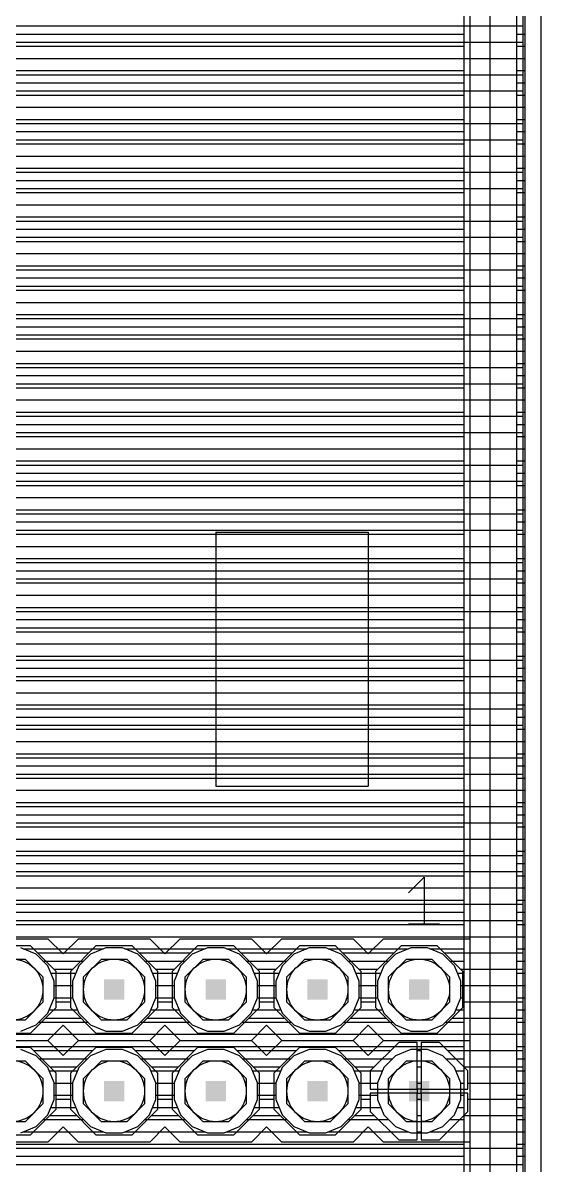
# Model space of a CAD drawing. Extents: x -0.45 to 6.54, y 0 to 7.98.
# Drawn here: x 5.87 to 6.38, y 5.967 to 7.091 of the extents above; entities that cross this region are included whole.
import ezdxf

# ---------------------------------------------------------------- set-up
doc = ezdxf.new("R2010")
doc.units = 0
for name, color, linetype in [('16', 175, 'CONTINUOUS'), ('17', 4, 'CONTINUOUS'), ('2', 3, 'CONTINUOUS'), ('20', 6, 'CONTINUOUS'), ('21', 253, 'CONTINUOUS'), ('49', 253, 'CONTINUOUS'), ('51', 253, 'CONTINUOUS')]:
    doc.layers.add(name, color=color, linetype=linetype)

# ---------------------------------------------------------------- blocks, each defined once
blk = doc.blocks.new('RECT')
blk.add_solid([(-0.5, -0.5), (0.5, -0.5), (-0.5, 0.5), (0.5, 0.5)])
blk = doc.blocks.new('OCTAGONP')
blk.add_lwpolyline([(-0.5, -0.207107), (-0.5, 0.207107), (-0.207107, 0.5), (0.207107, 0.5), (0.5, 0.207107), (0.5, -0.207107), (0.207107, -0.5), (-0.207107, -0.5)], close=True)
blk = doc.blocks.new('ROUNDP')
blk.add_circle((0, 0), 0.5)

msp = doc.modelspace()

# ---------------------------------------------------------------- linework, layer by layer
at = {"layer": '16'}
for p, q in [((6.362, 7.78), (6.362, 0.2)), ((0.018, 7.088), (6.362, 7.088)), ((0.018, 7.072), (6.362, 7.072)), ((0.018, 7.056), (6.362, 7.056)), ((5.065305, 7.04), (6.362, 7.04)), ((5.0735, 7.024), (6.362, 7.024)), ((5.070877, 7.008), (6.362, 7.008)), ((5.051876, 6.992), (6.362, 6.992)), ((0.018, 6.976), (6.362, 6.976)), ((0.018, 6.96), (6.362, 6.96)), ((0.018, 6.944), (6.362, 6.944)), ((0.018, 6.928), (6.362, 6.928)), ((0.018, 6.912), (6.362, 6.912)), ((0.018, 6.896), (6.362, 6.896)), ((0.018, 6.88), (6.362, 6.88)), ((0.018, 6.864), (6.362, 6.864)), ((0.018, 6.848), (6.362, 6.848)), ((0.018, 6.832), (6.362, 6.832)), ((0.018, 6.816), (6.362, 6.816)), ((0.018, 6.8), (6.362, 6.8)), ((0.018, 6.784), (6.362, 6.784)), ((0.018, 6.768), (6.362, 6.768)), ((0.018, 6.752), (6.362, 6.752)), ((0.018, 6.736), (6.362, 6.736)), ((0.018, 6.72), (6.362, 6.72)), ((0.018, 6.704), (6.362, 6.704)), ((0.018, 6.688), (6.362, 6.688)), ((0.018, 6.672), (6.362, 6.672)), ((0.018, 6.656), (6.362, 6.656)), ((0.018, 6.64), (6.362, 6.64)), ((0.018, 6.624), (6.362, 6.624)), ((5.206537, 6.608), (6.362, 6.608)), ((5.222537, 6.592), (6.362, 6.592)), ((5.232751, 6.576), (6.362, 6.576)), ((5.239379, 6.56), (6.362, 6.56)), ((5.24099, 6.544), (6.362, 6.544)), ((5.24099, 6.528), (6.362, 6.528)), ((5.236065, 6.512), (6.362, 6.512)), ((5.229437, 6.496), (6.362, 6.496)), ((5.214537, 6.48), (6.362, 6.48)), ((5.188157, 6.464), (6.362, 6.464)), ((0.330136, 6.448), (6.362, 6.448)), ((0.333, 6.432), (6.362, 6.432)), ((0.333, 6.416), (6.362, 6.416)), ((0.330269, 6.4), (6.362, 6.4)), ((0.325982, 6.384), (6.362, 6.384)), ((0.316747, 6.368), (6.362, 6.368)), ((0.303914, 6.352), (6.362, 6.352)), ((0.284012, 6.336), (6.362, 6.336)), ((0.018, 6.32), (6.362, 6.32)), ((0.018, 6.304), (6.362, 6.304)), ((0.018, 6.288), (6.362, 6.288)), ((0.018, 6.272), (6.362, 6.272)), ((0.018, 6.256), (6.362, 6.256)), ((0.018, 6.24), (6.362, 6.24)), ((0.985809, 6.224), (6.362, 6.224)), ((1.842305, 6.208), (6.362, 6.208)), ((1.8485, 6.192), (6.362, 6.192)), ((5.877811, 6.183), (5.842189, 6.183)), ((5.903, 6.157811), (5.877811, 6.183)), ((5.942189, 6.183), (5.917, 6.157811)), ((5.977811, 6.183), (5.942189, 6.183)), ((6.003, 6.157811), (5.977811, 6.183)), ((6.042189, 6.183), (6.017, 6.157811)), ((6.077811, 6.183), (6.042189, 6.183)), ((6.103, 6.157811), (6.077811, 6.183)), ((6.142189, 6.183), (6.117, 6.157811)), ((6.177811, 6.183), (6.142189, 6.183)), ((6.203, 6.157811), (6.177811, 6.183)), ((6.242189, 6.183), (6.217, 6.157811)), ((6.277811, 6.183), (6.242189, 6.183)), ((6.303, 6.157811), (6.277811, 6.183)), ((5.884811, 6.176), (5.935189, 6.176)), ((5.984811, 6.176), (6.035189, 6.176)), ((6.084811, 6.176), (6.135189, 6.176)), ((6.184811, 6.176), (6.235189, 6.176)), ((6.284811, 6.176), (6.362, 6.176)), ((5.900811, 6.16), (5.919189, 6.16)), ((6.000811, 6.16), (6.019189, 6.16)), ((6.100811, 6.16), (6.119189, 6.16)), ((6.200811, 6.16), (6.219189, 6.16)), ((6.300811, 6.16), (6.362, 6.16)), ((5.903, 6.122189), (5.903, 6.157811)), ((5.917, 6.157811), (5.917, 6.122189)), ((6.003, 6.122189), (6.003, 6.157811)), ((6.017, 6.157811), (6.017, 6.122189)), ((6.103, 6.122189), (6.103, 6.157811)), ((6.117, 6.157811), (6.117, 6.122189)), ((6.203, 6.122189), (6.203, 6.157811)), ((6.217, 6.157811), (6.217, 6.122189)), ((6.303, 6.122189), (6.303, 6.157811)), ((5.903, 6.144), (5.917, 6.144)), ((6.003, 6.144), (6.017, 6.144)), ((6.103, 6.144), (6.117, 6.144)), ((6.203, 6.144), (6.217, 6.144)), ((6.303, 6.144), (6.362, 6.144)), ((5.903, 6.128), (5.917, 6.128)), ((6.003, 6.128), (6.017, 6.128)), ((6.103, 6.128), (6.117, 6.128)), ((6.203, 6.128), (6.217, 6.128)), ((6.303, 6.128), (6.362, 6.128)), ((5.877811, 6.097), (5.903, 6.122189)), ((5.917, 6.122189), (5.942189, 6.097)), ((5.977811, 6.097), (6.003, 6.122189)), ((6.017, 6.122189), (6.042189, 6.097)), ((6.077811, 6.097), (6.103, 6.122189)), ((6.117, 6.122189), (6.142189, 6.097)), ((6.177811, 6.097), (6.203, 6.122189)), ((6.217, 6.122189), (6.242189, 6.097)), ((6.277811, 6.097), (6.303, 6.122189)), ((5.892811, 6.112), (5.927189, 6.112)), ((5.992811, 6.112), (6.027189, 6.112)), ((6.092811, 6.112), (6.127189, 6.112)), ((6.192811, 6.112), (6.227189, 6.112)), ((6.292811, 6.112), (6.362, 6.112)), ((1.0829, 6.096), (6.362, 6.096)), ((5.842189, 6.097), (5.877811, 6.097)), ((5.942189, 6.097), (5.977811, 6.097)), ((6.042189, 6.097), (6.077811, 6.097)), ((6.142189, 6.097), (6.177811, 6.097)), ((6.242189, 6.097), (6.277811, 6.097)), ((5.877811, 6.083), (5.842189, 6.083)), ((5.903, 6.057811), (5.877811, 6.083)), ((5.880811, 6.08), (5.939189, 6.08)), ((5.942189, 6.083), (5.917, 6.057811)), ((5.977811, 6.083), (5.942189, 6.083)), ((6.003, 6.057811), (5.977811, 6.083)), ((5.980811, 6.08), (6.039189, 6.08)), ((6.042189, 6.083), (6.017, 6.057811)), ((6.077811, 6.083), (6.042189, 6.083)), ((6.103, 6.057811), (6.077811, 6.083)), ((6.080811, 6.08), (6.139189, 6.08)), ((6.142189, 6.083), (6.117, 6.057811)), ((6.177811, 6.083), (6.142189, 6.083)), ((6.203, 6.057811), (6.177811, 6.083)), ((6.180811, 6.08), (6.232118, 6.08)), ((6.240118, 6.088), (6.212, 6.059882)), ((6.258, 6.088), (6.240118, 6.088)), ((6.258, 6.042001), (6.258, 6.088)), ((6.258, 6.08), (6.262, 6.08)), ((6.262, 6.088), (6.262, 6.042001)), ((6.279882, 6.088), (6.262, 6.088)), ((6.308, 6.059882), (6.279882, 6.088)), ((6.287882, 6.08), (6.362, 6.08)), ((5.896811, 6.064), (5.923189, 6.064)), ((5.903, 6.022189), (5.903, 6.057811)), ((5.917, 6.057811), (5.917, 6.022189)), ((5.996811, 6.064), (6.023189, 6.064)), ((6.003, 6.022189), (6.003, 6.057811)), ((6.017, 6.057811), (6.017, 6.022189)), ((6.096811, 6.064), (6.123189, 6.064)), ((6.103, 6.022189), (6.103, 6.057811)), ((6.117, 6.057811), (6.117, 6.022189)), ((6.196811, 6.064), (6.216118, 6.064)), ((6.203, 6.022189), (6.203, 6.057811)), ((6.212, 6.059882), (6.212, 6.042)), ((6.258, 6.064), (6.262, 6.064)), ((6.303882, 6.064), (6.362, 6.064)), ((6.308, 6.042), (6.308, 6.059882)), ((5.903, 6.048), (5.917, 6.048)), ((6.003, 6.048), (6.017, 6.048)), ((6.103, 6.048), (6.117, 6.048)), ((6.203, 6.048), (6.212, 6.048)), ((6.258, 6.048), (6.262, 6.048)), ((6.308, 6.048), (6.362, 6.048)), ((6.212, 6.042), (6.257999, 6.042)), ((6.257999, 6.038), (6.212, 6.038)), ((6.212, 6.038), (6.212, 6.020118)), ((6.257999, 6.042), (6.257999, 6.038)), ((6.262, 6.042001), (6.258, 6.042001)), ((6.258, 5.992), (6.258, 6.037999)), ((6.258, 6.037999), (6.262, 6.037999)), ((6.262, 6.037999), (6.262, 5.992)), ((6.262001, 6.038), (6.262001, 6.042)), ((6.262001, 6.042), (6.308, 6.042)), ((6.308, 6.038), (6.262001, 6.038)), ((6.308, 6.020118), (6.308, 6.038)), ((5.903, 6.032), (5.917, 6.032)), ((6.003, 6.032), (6.017, 6.032)), ((6.103, 6.032), (6.117, 6.032)), ((6.203, 6.032), (6.212, 6.032)), ((6.258, 6.032), (6.262, 6.032)), ((6.308, 6.032), (6.362, 6.032)), ((5.877811, 5.997), (5.903, 6.022189)), ((5.896811, 6.016), (5.923189, 6.016)), ((5.917, 6.022189), (5.942189, 5.997)), ((5.977811, 5.997), (6.003, 6.022189)), ((5.996811, 6.016), (6.023189, 6.016)), ((6.017, 6.022189), (6.042189, 5.997)), ((6.077811, 5.997), (6.103, 6.022189)), ((6.096811, 6.016), (6.123189, 6.016)), ((6.117, 6.022189), (6.142189, 5.997)), ((6.177811, 5.997), (6.203, 6.022189)), ((6.196811, 6.016), (6.216118, 6.016)), ((6.212, 6.020118), (6.240118, 5.992)), ((6.258, 6.016), (6.262, 6.016)), ((6.279882, 5.992), (6.308, 6.020118)), ((6.303882, 6.016), (6.362, 6.016)), ((5.842189, 5.997), (5.877811, 5.997)), ((5.880811, 6), (5.939189, 6)), ((5.942189, 5.997), (5.977811, 5.997)), ((5.980811, 6), (6.039189, 6)), ((6.042189, 5.997), (6.077811, 5.997)), ((6.080811, 6), (6.139189, 6)), ((6.142189, 5.997), (6.177811, 5.997)), ((6.180811, 6), (6.232118, 6)), ((6.240118, 5.992), (6.258, 5.992)), ((6.258, 6), (6.262, 6)), ((6.262, 5.992), (6.279882, 5.992)), ((6.287882, 6), (6.362, 6)), ((0.018, 5.984), (6.362, 5.984)), ((0.018, 5.968), (6.362, 5.968))]:
    msp.add_line(p, q, dxfattribs=at)
at = {"layer": '2'}
for p, q in [((6.364, 7.78), (6.364, 0.2)), ((6.356, 1.170301), (6.356, 7.675172)), ((6.33, 1.175472), (6.33, 7.23)), ((6.304, 7.204), (6.304, 1.186242)), ((3.916, 7.08), (6.304, 7.08)), ((6.356, 7.08), (6.364, 7.08)), ((3.916, 7.068), (6.304, 7.068)), ((6.356, 7.068), (6.364, 7.068)), ((3.916, 7.056), (6.304, 7.056)), ((6.356, 7.056), (6.364, 7.056)), ((5.056306, 7.044), (6.304, 7.044)), ((6.356, 7.044), (6.364, 7.044)), ((5.068713, 7.032), (6.304, 7.032)), ((6.356, 7.032), (6.364, 7.032)), ((5.0715, 7.02), (6.304, 7.02)), ((6.356, 7.02), (6.364, 7.02)), ((5.068713, 7.008), (6.304, 7.008)), ((6.356, 7.008), (6.364, 7.008)), ((5.056307, 6.996), (6.304, 6.996)), ((6.356, 6.996), (6.364, 6.996)), ((3.916, 6.984), (6.304, 6.984)), ((6.356, 6.984), (6.364, 6.984)), ((3.916, 6.972), (6.304, 6.972)), ((6.356, 6.972), (6.364, 6.972)), ((3.916, 6.96), (6.304, 6.96)), ((6.356, 6.96), (6.364, 6.96)), ((3.916, 6.948), (6.304, 6.948)), ((6.356, 6.948), (6.364, 6.948)), ((3.916, 6.936), (6.304, 6.936)), ((6.356, 6.936), (6.364, 6.936)), ((3.916, 6.924), (6.304, 6.924)), ((6.356, 6.924), (6.364, 6.924)), ((3.916, 6.912), (6.304, 6.912)), ((6.356, 6.912), (6.364, 6.912)), ((3.916, 6.9), (6.304, 6.9)), ((6.356, 6.9), (6.364, 6.9)), ((3.916, 6.888), (6.304, 6.888)), ((6.356, 6.888), (6.364, 6.888)), ((3.916, 6.876), (6.304, 6.876)), ((6.356, 6.876), (6.364, 6.876)), ((3.916, 6.864), (6.304, 6.864)), ((6.356, 6.864), (6.364, 6.864)), ((3.916, 6.852), (6.304, 6.852)), ((6.356, 6.852), (6.364, 6.852)), ((3.916, 6.84), (6.304, 6.84)), ((6.356, 6.84), (6.364, 6.84)), ((3.916, 6.828), (6.304, 6.828)), ((6.356, 6.828), (6.364, 6.828)), ((3.916, 6.816), (6.304, 6.816)), ((6.356, 6.816), (6.364, 6.816)), ((3.916, 6.804), (6.304, 6.804)), ((6.356, 6.804), (6.364, 6.804)), ((3.916, 6.792), (6.304, 6.792)), ((6.356, 6.792), (6.364, 6.792)), ((3.916, 6.78), (6.304, 6.78)), ((6.356, 6.78), (6.364, 6.78)), ((3.916, 6.768), (6.304, 6.768)), ((6.356, 6.768), (6.364, 6.768)), ((3.916, 6.756), (6.304, 6.756)), ((6.356, 6.756), (6.364, 6.756)), ((3.916, 6.744), (6.304, 6.744)), ((6.356, 6.744), (6.364, 6.744)), ((3.916, 6.732), (6.304, 6.732)), ((6.356, 6.732), (6.364, 6.732)), ((3.916, 6.72), (6.304, 6.72)), ((6.356, 6.72), (6.364, 6.72)), ((3.916, 6.708), (6.304, 6.708)), ((6.356, 6.708), (6.364, 6.708)), ((3.916, 6.696), (6.304, 6.696)), ((6.356, 6.696), (6.364, 6.696)), ((3.916, 6.684), (6.304, 6.684)), ((6.356, 6.684), (6.364, 6.684)), ((3.916, 6.672), (6.304, 6.672)), ((6.356, 6.672), (6.364, 6.672)), ((3.916, 6.66), (6.304, 6.66)), ((6.356, 6.66), (6.364, 6.66)), ((3.916, 6.648), (6.304, 6.648)), ((6.356, 6.648), (6.364, 6.648)), ((3.916, 6.636), (6.304, 6.636)), ((6.356, 6.636), (6.364, 6.636)), ((3.916, 6.624), (6.304, 6.624)), ((6.356, 6.624), (6.364, 6.624)), ((5.192587, 6.612), (6.304, 6.612)), ((6.356, 6.612), (6.364, 6.612)), ((5.211708, 6.6), (6.304, 6.6)), ((6.356, 6.6), (6.364, 6.6)), ((5.223708, 6.588), (6.304, 6.588)), ((6.356, 6.588), (6.364, 6.588)), ((5.230586, 6.576), (6.304, 6.576)), ((6.356, 6.576), (6.364, 6.576)), ((5.235557, 6.564), (6.304, 6.564)), ((6.356, 6.564), (6.364, 6.564)), ((5.23899, 6.552), (6.304, 6.552)), ((6.356, 6.552), (6.364, 6.552)), ((5.23899, 6.54), (6.304, 6.54)), ((6.356, 6.54), (6.364, 6.54)), ((5.23899, 6.528), (6.304, 6.528)), ((6.356, 6.528), (6.364, 6.528)), ((5.235557, 6.516), (6.304, 6.516)), ((6.356, 6.516), (6.364, 6.516)), ((5.230586, 6.504), (6.304, 6.504)), ((6.356, 6.504), (6.364, 6.504)), ((5.223709, 6.492), (6.304, 6.492)), ((6.356, 6.492), (6.364, 6.492)), ((5.211709, 6.48), (6.304, 6.48)), ((6.356, 6.48), (6.364, 6.48)), ((5.192587, 6.468), (6.304, 6.468)), ((6.356, 6.468), (6.364, 6.468)), ((3.916, 6.456), (6.304, 6.456)), ((6.356, 6.456), (6.364, 6.456)), ((3.916, 6.444), (6.304, 6.444)), ((6.356, 6.444), (6.364, 6.444)), ((3.916, 6.432), (6.304, 6.432)), ((6.356, 6.432), (6.364, 6.432)), ((3.916, 6.42), (6.304, 6.42)), ((6.356, 6.42), (6.364, 6.42)), ((3.916, 6.408), (6.304, 6.408)), ((6.356, 6.408), (6.364, 6.408)), ((3.916, 6.396), (6.304, 6.396)), ((6.356, 6.396), (6.364, 6.396)), ((3.916, 6.384), (6.304, 6.384)), ((6.356, 6.384), (6.364, 6.384)), ((3.916, 6.372), (6.304, 6.372)), ((6.356, 6.372), (6.364, 6.372)), ((3.916, 6.36), (6.304, 6.36)), ((6.356, 6.36), (6.364, 6.36)), ((3.916, 6.348), (6.304, 6.348)), ((6.356, 6.348), (6.364, 6.348)), ((3.916, 6.336), (6.304, 6.336)), ((6.356, 6.336), (6.364, 6.336)), ((3.916, 6.324), (6.304, 6.324)), ((6.356, 6.324), (6.364, 6.324)), ((3.916, 6.312), (6.304, 6.312)), ((6.356, 6.312), (6.364, 6.312)), ((3.916, 6.3), (6.304, 6.3)), ((6.356, 6.3), (6.364, 6.3)), ((3.916, 6.288), (6.304, 6.288)), ((6.356, 6.288), (6.364, 6.288)), ((3.916, 6.276), (6.304, 6.276)), ((6.356, 6.276), (6.364, 6.276)), ((3.916, 6.264), (6.304, 6.264)), ((6.356, 6.264), (6.364, 6.264)), ((3.916, 6.252), (6.304, 6.252)), ((6.356, 6.252), (6.364, 6.252)), ((3.916, 6.24), (6.304, 6.24)), ((6.356, 6.24), (6.364, 6.24)), ((3.916, 6.228), (6.304, 6.228)), ((6.356, 6.228), (6.364, 6.228)), ((3.916, 6.216), (6.304, 6.216)), ((6.356, 6.216), (6.364, 6.216)), ((3.916, 6.204), (6.304, 6.204)), ((6.356, 6.204), (6.364, 6.204)), ((3.916, 6.192), (6.304, 6.192)), ((6.356, 6.192), (6.364, 6.192)), ((5.883225, 6.174758), (5.868155, 6.181)), ((5.951844, 6.181), (5.936775, 6.174758)), ((5.968155, 6.181), (5.951844, 6.181)), ((5.983225, 6.174758), (5.968155, 6.181)), ((6.051844, 6.181), (6.036775, 6.174758)), ((6.068155, 6.181), (6.051844, 6.181)), ((6.083225, 6.174758), (6.068155, 6.181)), ((6.151844, 6.181), (6.136775, 6.174758)), ((6.168155, 6.181), (6.151844, 6.181)), ((6.183225, 6.174758), (6.168155, 6.181)), ((6.251844, 6.181), (6.236775, 6.174758)), ((6.268155, 6.181), (6.251844, 6.181)), ((6.283225, 6.174758), (6.268155, 6.181)), ((5.870569, 6.18), (5.949431, 6.18)), ((5.894758, 6.163225), (5.883225, 6.174758)), ((5.936775, 6.174758), (5.925242, 6.163225)), ((5.970569, 6.18), (6.049431, 6.18)), ((5.994758, 6.163225), (5.983225, 6.174758)), ((6.036775, 6.174758), (6.025242, 6.163225)), ((6.070569, 6.18), (6.149431, 6.18)), ((6.094758, 6.163225), (6.083225, 6.174758)), ((6.136775, 6.174758), (6.125242, 6.163225)), ((6.170569, 6.18), (6.249431, 6.18)), ((6.194758, 6.163225), (6.183225, 6.174758)), ((6.236775, 6.174758), (6.225242, 6.163225)), ((6.270569, 6.18), (6.304, 6.18)), ((6.294758, 6.163225), (6.283225, 6.174758)), ((6.356, 6.18), (6.364, 6.18)), ((5.889983, 6.168), (5.930017, 6.168)), ((5.901, 6.148155), (5.894758, 6.163225)), ((5.925242, 6.163225), (5.919, 6.148155)), ((5.989983, 6.168), (6.030017, 6.168)), ((6.001, 6.148155), (5.994758, 6.163225)), ((6.025242, 6.163225), (6.019, 6.148155)), ((6.089983, 6.168), (6.130017, 6.168)), ((6.101, 6.148155), (6.094758, 6.163225)), ((6.125242, 6.163225), (6.119, 6.148155)), ((6.189983, 6.168), (6.230017, 6.168)), ((6.201, 6.148155), (6.194758, 6.163225)), ((6.225242, 6.163225), (6.219, 6.148155)), ((6.289983, 6.168), (6.304, 6.168)), ((6.301, 6.148155), (6.294758, 6.163225)), ((6.356, 6.168), (6.364, 6.168)), ((5.897751, 6.156), (5.922249, 6.156)), ((5.901, 6.131844), (5.901, 6.148155)), ((5.919, 6.148155), (5.919, 6.131844)), ((5.997751, 6.156), (6.022249, 6.156)), ((6.001, 6.131844), (6.001, 6.148155)), ((6.019, 6.148155), (6.019, 6.131844)), ((6.097751, 6.156), (6.122249, 6.156)), ((6.101, 6.131844), (6.101, 6.148155)), ((6.119, 6.148155), (6.119, 6.131844)), ((6.197751, 6.156), (6.222249, 6.156)), ((6.201, 6.131844), (6.201, 6.148155)), ((6.219, 6.148155), (6.219, 6.131844)), ((6.297751, 6.156), (6.304, 6.156)), ((6.301, 6.131844), (6.301, 6.148155)), ((6.356, 6.156), (6.364, 6.156)), ((5.901, 6.144), (5.919, 6.144)), ((6.001, 6.144), (6.019, 6.144)), ((6.101, 6.144), (6.119, 6.144)), ((6.201, 6.144), (6.219, 6.144)), ((6.301, 6.144), (6.304, 6.144)), ((6.356, 6.144), (6.364, 6.144)), ((5.894758, 6.116775), (5.901, 6.131844)), ((5.901, 6.132), (5.919, 6.132)), ((5.919, 6.131844), (5.925242, 6.116775)), ((5.994758, 6.116775), (6.001, 6.131844)), ((6.001, 6.132), (6.019, 6.132)), ((6.019, 6.131844), (6.025242, 6.116775)), ((6.094758, 6.116775), (6.101, 6.131844)), ((6.101, 6.132), (6.119, 6.132)), ((6.119, 6.131844), (6.125242, 6.116775)), ((6.194758, 6.116775), (6.201, 6.131844)), ((6.201, 6.132), (6.219, 6.132)), ((6.219, 6.131844), (6.225242, 6.116775)), ((6.294758, 6.116775), (6.301, 6.131844)), ((6.301, 6.132), (6.304, 6.132)), ((6.356, 6.132), (6.364, 6.132)), ((5.883225, 6.105242), (5.894758, 6.116775)), ((5.896094, 6.12), (5.923906, 6.12)), ((5.925242, 6.116775), (5.936775, 6.105242)), ((5.983225, 6.105242), (5.994758, 6.116775)), ((5.996094, 6.12), (6.023906, 6.12)), ((6.025242, 6.116775), (6.036775, 6.105242)), ((6.083225, 6.105242), (6.094758, 6.116775)), ((6.096094, 6.12), (6.123906, 6.12)), ((6.125242, 6.116775), (6.136775, 6.105242)), ((6.183225, 6.105242), (6.194758, 6.116775)), ((6.196094, 6.12), (6.223906, 6.12)), ((6.225242, 6.116775), (6.236775, 6.105242)), ((6.283225, 6.105242), (6.294758, 6.116775)), ((6.296094, 6.12), (6.304, 6.12)), ((6.356, 6.12), (6.364, 6.12)), ((5.868155, 6.099), (5.883225, 6.105242)), ((5.885983, 6.108), (5.934017, 6.108)), ((5.936775, 6.105242), (5.951844, 6.099)), ((5.968155, 6.099), (5.983225, 6.105242)), ((5.985983, 6.108), (6.034017, 6.108)), ((6.036775, 6.105242), (6.051844, 6.099)), ((6.068155, 6.099), (6.083225, 6.105242)), ((6.085983, 6.108), (6.134017, 6.108)), ((6.136775, 6.105242), (6.151844, 6.099)), ((6.168155, 6.099), (6.183225, 6.105242)), ((6.185983, 6.108), (6.234017, 6.108)), ((6.236775, 6.105242), (6.251844, 6.099)), ((6.268155, 6.099), (6.283225, 6.105242)), ((6.285983, 6.108), (6.304, 6.108)), ((6.356, 6.108), (6.364, 6.108)), ((3.916, 6.096), (6.304, 6.096)), ((5.951844, 6.099), (5.968155, 6.099)), ((6.051844, 6.099), (6.068155, 6.099)), ((6.151844, 6.099), (6.168155, 6.099)), ((6.251844, 6.099), (6.268155, 6.099)), ((6.356, 6.096), (6.364, 6.096)), ((3.916, 6.084), (6.304, 6.084)), ((5.883225, 6.074758), (5.868155, 6.081)), ((5.951844, 6.081), (5.936775, 6.074758)), ((5.968155, 6.081), (5.951844, 6.081)), ((5.983225, 6.074758), (5.968155, 6.081)), ((6.051844, 6.081), (6.036775, 6.074758)), ((6.068155, 6.081), (6.051844, 6.081)), ((6.083225, 6.074758), (6.068155, 6.081)), ((6.151844, 6.081), (6.136775, 6.074758)), ((6.168155, 6.081), (6.151844, 6.081)), ((6.183225, 6.074758), (6.168155, 6.081)), ((6.251844, 6.081), (6.236775, 6.074758)), ((6.268155, 6.081), (6.251844, 6.081)), ((6.283225, 6.074758), (6.268155, 6.081)), ((6.356, 6.084), (6.364, 6.084)), ((5.894758, 6.063225), (5.883225, 6.074758)), ((5.885983, 6.072), (5.934017, 6.072)), ((5.936775, 6.074758), (5.925242, 6.063225)), ((5.994758, 6.063225), (5.983225, 6.074758)), ((5.985983, 6.072), (6.034017, 6.072)), ((6.036775, 6.074758), (6.025242, 6.063225)), ((6.094758, 6.063225), (6.083225, 6.074758)), ((6.085983, 6.072), (6.134017, 6.072)), ((6.136775, 6.074758), (6.125242, 6.063225)), ((6.194758, 6.063225), (6.183225, 6.074758)), ((6.185983, 6.072), (6.234017, 6.072)), ((6.236775, 6.074758), (6.225242, 6.063225)), ((6.294758, 6.063225), (6.283225, 6.074758)), ((6.285983, 6.072), (6.304, 6.072)), ((6.356, 6.072), (6.364, 6.072)), ((5.901, 6.048155), (5.894758, 6.063225)), ((5.896094, 6.06), (5.923906, 6.06)), ((5.925242, 6.063225), (5.919, 6.048155)), ((6.001, 6.048155), (5.994758, 6.063225)), ((5.996094, 6.06), (6.023906, 6.06)), ((6.025242, 6.063225), (6.019, 6.048155)), ((6.101, 6.048155), (6.094758, 6.063225)), ((6.096094, 6.06), (6.123906, 6.06)), ((6.125242, 6.063225), (6.119, 6.048155)), ((6.201, 6.048155), (6.194758, 6.063225)), ((6.196094, 6.06), (6.223906, 6.06)), ((6.225242, 6.063225), (6.219, 6.048155)), ((6.301, 6.048155), (6.294758, 6.063225)), ((6.296094, 6.06), (6.304, 6.06)), ((6.356, 6.06), (6.364, 6.06)), ((5.901, 6.031844), (5.901, 6.048155)), ((5.901, 6.048), (5.919, 6.048)), ((5.919, 6.048155), (5.919, 6.031844)), ((6.001, 6.031844), (6.001, 6.048155)), ((6.001, 6.048), (6.019, 6.048)), ((6.019, 6.048155), (6.019, 6.031844)), ((6.101, 6.031844), (6.101, 6.048155)), ((6.101, 6.048), (6.119, 6.048)), ((6.119, 6.048155), (6.119, 6.031844)), ((6.201, 6.031844), (6.201, 6.048155)), ((6.201, 6.048), (6.219, 6.048)), ((6.219, 6.048155), (6.219, 6.031844)), ((6.301, 6.031844), (6.301, 6.048155)), ((6.301, 6.048), (6.304, 6.048)), ((6.356, 6.048), (6.364, 6.048)), ((5.901, 6.036), (5.919, 6.036)), ((6.001, 6.036), (6.019, 6.036)), ((6.101, 6.036), (6.119, 6.036)), ((6.201, 6.036), (6.219, 6.036)), ((6.301, 6.036), (6.304, 6.036)), ((6.356, 6.036), (6.364, 6.036)), ((5.894758, 6.016775), (5.901, 6.031844)), ((5.89775, 6.024), (5.922249, 6.024)), ((5.919, 6.031844), (5.925242, 6.016775)), ((5.994758, 6.016775), (6.001, 6.031844)), ((5.99775, 6.024), (6.022249, 6.024)), ((6.019, 6.031844), (6.025242, 6.016775)), ((6.094758, 6.016775), (6.101, 6.031844)), ((6.09775, 6.024), (6.122249, 6.024)), ((6.119, 6.031844), (6.125242, 6.016775)), ((6.194758, 6.016775), (6.201, 6.031844)), ((6.19775, 6.024), (6.222249, 6.024)), ((6.219, 6.031844), (6.225242, 6.016775)), ((6.294758, 6.016775), (6.301, 6.031844)), ((6.29775, 6.024), (6.304, 6.024)), ((6.356, 6.024), (6.364, 6.024)), ((5.883225, 6.005242), (5.894758, 6.016775)), ((5.925242, 6.016775), (5.936775, 6.005242)), ((5.983225, 6.005242), (5.994758, 6.016775)), ((6.025242, 6.016775), (6.036775, 6.005242)), ((6.083225, 6.005242), (6.094758, 6.016775)), ((6.125242, 6.016775), (6.136775, 6.005242)), ((6.183225, 6.005242), (6.194758, 6.016775)), ((6.225242, 6.016775), (6.236775, 6.005242)), ((6.283225, 6.005242), (6.294758, 6.016775)), ((5.868155, 5.999), (5.883225, 6.005242)), ((5.889983, 6.012), (5.930017, 6.012)), ((5.936775, 6.005242), (5.951844, 5.999)), ((5.968155, 5.999), (5.983225, 6.005242)), ((5.989983, 6.012), (6.030017, 6.012)), ((6.036775, 6.005242), (6.051844, 5.999)), ((6.068155, 5.999), (6.083225, 6.005242)), ((6.089983, 6.012), (6.130017, 6.012)), ((6.136775, 6.005242), (6.151844, 5.999)), ((6.168155, 5.999), (6.183225, 6.005242)), ((6.189983, 6.012), (6.230017, 6.012)), ((6.236775, 6.005242), (6.251844, 5.999)), ((6.268155, 5.999), (6.283225, 6.005242)), ((6.289983, 6.012), (6.304, 6.012)), ((6.356, 6.012), (6.364, 6.012)), ((5.87057, 6), (5.94943, 6)), ((5.951844, 5.999), (5.968155, 5.999)), ((5.97057, 6), (6.04943, 6)), ((6.051844, 5.999), (6.068155, 5.999)), ((6.07057, 6), (6.14943, 6)), ((6.151844, 5.999), (6.168155, 5.999)), ((6.17057, 6), (6.24943, 6)), ((6.251844, 5.999), (6.268155, 5.999)), ((6.27057, 6), (6.304, 6)), ((6.356, 6), (6.364, 6)), ((3.916, 5.988), (6.304, 5.988)), ((6.356, 5.988), (6.364, 5.988)), ((3.916, 5.976), (6.304, 5.976)), ((6.356, 5.976), (6.364, 5.976))]:
    msp.add_line(p, q, dxfattribs=at)
at = {"layer": '20'}
msp.add_line((6.38, 0.2), (6.38, 7.78), dxfattribs=at)
at = {"layer": '21'}
for p, q in [((6.2495, 6.235193), (6.264846, 6.250539)), ((6.264846, 6.250539), (6.264846, 6.2045)), ((6.2495, 6.2045), (6.280193, 6.2045))]:
    msp.add_line(p, q, dxfattribs=at)
at = {"layer": '49'}
for p, q in [((6.31, 7.69), (6.31, 5.69)), ((6.06, 6.59), (6.06, 6.34)), ((6.06, 6.59), (6.21, 6.59)), ((6.21, 6.59), (6.21, 6.34)), ((6.06, 6.34), (6.21, 6.34))]:
    msp.add_line(p, q, dxfattribs=at)
at = {"layer": '51'}
for p, q in [((5.825, 6.19), (5.895, 6.19)), ((5.895, 6.19), (5.91, 6.175)), ((5.91, 6.175), (5.925, 6.19)), ((5.925, 6.19), (5.995, 6.19)), ((5.995, 6.19), (6.01, 6.175)), ((6.01, 6.175), (6.025, 6.19)), ((6.025, 6.19), (6.095, 6.19)), ((6.095, 6.19), (6.11, 6.175)), ((6.11, 6.175), (6.125, 6.19)), ((6.125, 6.19), (6.195, 6.19)), ((6.195, 6.19), (6.21, 6.175)), ((6.21, 6.175), (6.225, 6.19)), ((6.225, 6.19), (6.31, 6.19)), ((6.31, 6.19), (6.31, 6.09)), ((5.895, 6.09), (5.91, 6.105)), ((5.91, 6.105), (5.925, 6.09)), ((5.995, 6.09), (6.01, 6.105)), ((6.01, 6.105), (6.025, 6.09)), ((6.095, 6.09), (6.11, 6.105)), ((6.11, 6.105), (6.125, 6.09)), ((6.195, 6.09), (6.21, 6.105)), ((6.21, 6.105), (6.225, 6.09)), ((5.825, 6.09), (5.895, 6.09)), ((5.895, 6.09), (5.91, 6.075)), ((5.91, 6.075), (5.925, 6.09)), ((5.925, 6.09), (5.995, 6.09)), ((5.995, 6.09), (6.01, 6.075)), ((6.01, 6.075), (6.025, 6.09)), ((6.025, 6.09), (6.095, 6.09)), ((6.095, 6.09), (6.11, 6.075)), ((6.11, 6.075), (6.125, 6.09)), ((6.125, 6.09), (6.195, 6.09)), ((6.195, 6.09), (6.21, 6.075)), ((6.21, 6.075), (6.225, 6.09)), ((6.225, 6.09), (6.31, 6.09)), ((6.31, 6.09), (6.31, 5.99)), ((5.91, 6.005), (5.895, 5.99)), ((5.925, 5.99), (5.91, 6.005)), ((6.01, 6.005), (5.995, 5.99)), ((6.025, 5.99), (6.01, 6.005)), ((6.11, 6.005), (6.095, 5.99)), ((6.125, 5.99), (6.11, 6.005)), ((6.21, 6.005), (6.195, 5.99)), ((6.225, 5.99), (6.21, 6.005)), ((5.895, 5.99), (5.825, 5.99)), ((5.995, 5.99), (5.925, 5.99)), ((6.095, 5.99), (6.025, 5.99)), ((6.195, 5.99), (6.125, 5.99)), ((6.31, 5.99), (6.225, 5.99))]:
    msp.add_line(p, q, dxfattribs=at)

# ---------------------------------------------------------------- block references
at = {"layer": '17', "xscale": 0.06, "yscale": 0.06}
for name, p in [('OCTAGONP', (5.86, 6.14)), ('ROUNDP', (5.86, 6.14)), ('ROUNDP', (5.86, 6.14)), ('OCTAGONP', (5.86, 6.14)), ('OCTAGONP', (5.96, 6.14)), ('ROUNDP', (5.96, 6.14)), ('ROUNDP', (5.96, 6.14)), ('OCTAGONP', (5.96, 6.14)), ('OCTAGONP', (6.06, 6.14)), ('ROUNDP', (6.06, 6.14)), ('ROUNDP', (6.06, 6.14)), ('OCTAGONP', (6.06, 6.14)), ('OCTAGONP', (6.16, 6.14)), ('ROUNDP', (6.16, 6.14)), ('ROUNDP', (6.16, 6.14)), ('OCTAGONP', (6.16, 6.14)), ('OCTAGONP', (6.26, 6.14)), ('ROUNDP', (6.26, 6.14)), ('ROUNDP', (6.26, 6.14)), ('OCTAGONP', (6.26, 6.14)), ('OCTAGONP', (5.86, 6.04)), ('ROUNDP', (5.86, 6.04)), ('ROUNDP', (5.86, 6.04)), ('OCTAGONP', (5.86, 6.04)), ('OCTAGONP', (5.96, 6.04)), ('ROUNDP', (5.96, 6.04)), ('ROUNDP', (5.96, 6.04)), ('OCTAGONP', (5.96, 6.04)), ('OCTAGONP', (6.06, 6.04)), ('ROUNDP', (6.06, 6.04)), ('ROUNDP', (6.06, 6.04)), ('OCTAGONP', (6.06, 6.04)), ('OCTAGONP', (6.16, 6.04)), ('ROUNDP', (6.16, 6.04)), ('ROUNDP', (6.16, 6.04)), ('OCTAGONP', (6.16, 6.04)), ('OCTAGONP', (6.26, 6.04)), ('ROUNDP', (6.26, 6.04)), ('ROUNDP', (6.26, 6.04)), ('OCTAGONP', (6.26, 6.04))]:
    msp.add_blockref(name, p, dxfattribs=at)
at = {"layer": '51', "xscale": 0.02, "yscale": 0.02}
for p in [(5.96, 6.14), (6.06, 6.14), (6.16, 6.14), (6.26, 6.14), (5.96, 6.04), (6.06, 6.04), (6.16, 6.04), (6.26, 6.04)]:
    msp.add_blockref('RECT', p, dxfattribs=at)

doc.saveas('drawing.dxf')
